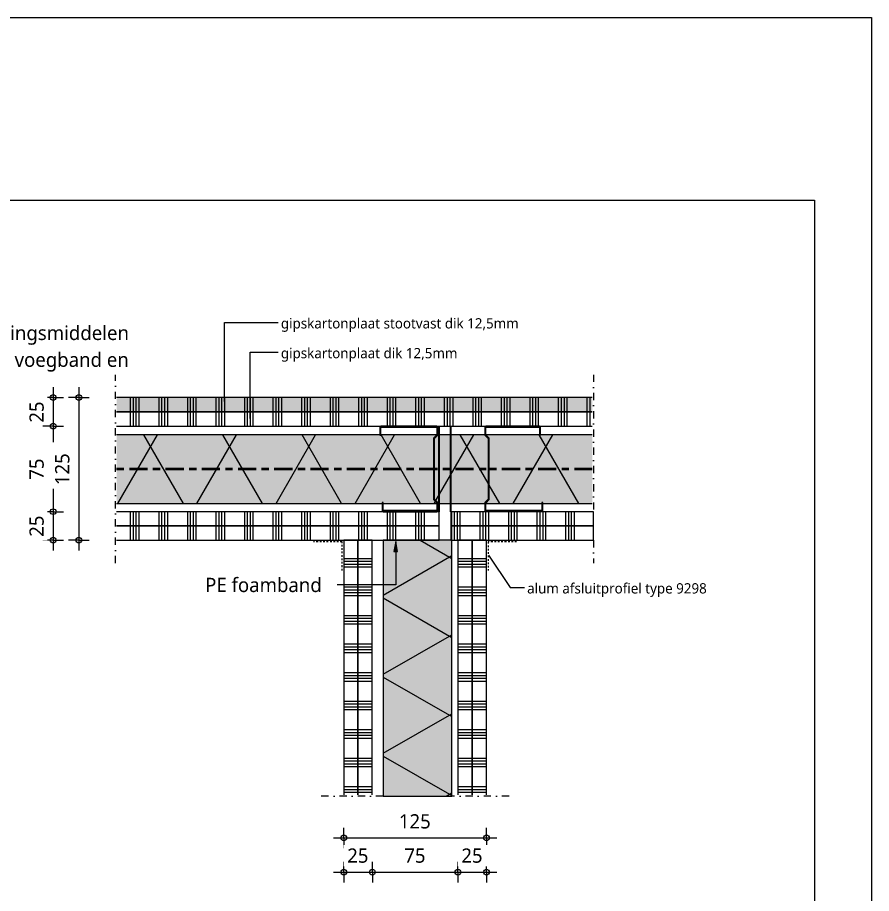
# Model space of a CAD drawing. Header units: millimetres. Extents: x -617 to 12931, y -7813 to -1363.
# Drawn here: x 2863 to 3611, y -2131 to -1363 of the extents above; entities that cross this region are included whole.
import ezdxf

# ---------------------------------------------------------------- set-up
doc = ezdxf.new("R2010")
doc.units = ezdxf.units.MM
for name, pattern in [('Center', [31.75, 6.35, -4.7625, 15.875, -4.7625]), ('Dash dot', [15.875, 6.35, -4.7625, 0, -4.7625]), ('Streep 1_5', [3, 1.5, -1.5])]:
    doc.linetypes.add(name, pattern=pattern)
for name, color, linetype, lineweight in [('A-ANNO-DIMS', 211, 'Continuous', 13), ('A-ANNO-DIMS-5', 211, 'Continuous', 13), ('A-ANNO-IDEN', 131, 'Continuous', 18), ('A-DETL', 90, 'Continuous', 13), ('A-DETL-CNTR', 5, 'Center', 35), ('A-DETL-GENF', 92, 'Continuous', 18), ('A-DETL-MBND', 5, 'Continuous', 25), ('G-ANNO-TEXT', 231, 'Continuous', 13)]:
    doc.layers.add(name, color=color, linetype=linetype, lineweight=lineweight)
doc.styles.add('Segoe UI_2', font='segoeui.ttf', dxfattribs={"height": 9})
doc.styles.add('Segoe UI_3', font='segoeui.ttf', dxfattribs={"height": 12.5})
doc.dimstyles.new('2_5_mm', dxfattribs={"dimscale": 304.8, "dimtxt": 13.092049, "dimasz": 0.016404, "dimexe": 0.029528, "dimexo": 0.0625, "dimgap": 0.014764, "dimtad": 1, "dimdec": 0, "dimzin": 0, "dimdsep": 46, "dimtxsty": 'Segoe UI_3', "dimblk1": 'DOTBLANK', "dimblk2": 'DOTBLANK', "dimsah": 1, "dimcen": 0.09, "dimdle": 0.029528, "dimazin": 0, "dimtfac": 1, "dimtdec": 4, "dimtix": 1, "dimtmove": 0, "dimatfit": 3, "dimfxl": 0.029528, "dimfxlon": 1, "dimtvp": 1, "dimtfill": 1, "dimtolj": 1, "dimtzin": 0, "dimarcsym": 2})
pattern_1 = [(60, (0, 60.8), (-51.9615, 30), []), (120, (0, 60.8), (-51.9615, -30), [])]

# ---------------------------------------------------------------- blocks, each defined once
blk = doc.blocks.new('42 isolatie - Type 1-3760018-22_1 Principedetails metalstud')
at = {"layer": 'A-DETL-GENF'}
h = blk.add_hatch(color=256, dxfattribs=at)
h.paths.add_polyline_path([(418.4, 0.8), (418.4, 60.8), (373.15, 60.8), (373.15, 60.55), (372.15, 60.55), (372.15, 60.8), (325.32, 60.8), (328.15, 57.96), (328.15, 4.14), (325.15, 1.14), (325.15, 0.8), (374.15, 0.8), (374.15, 1.55), (375.15, 1.55), (375.15, 0.8)])
h.paths.add_polyline_path([(279.21, 0.8), (282.21, 0.8), (282.21, 1.14), (279.21, 4.14), (279.21, 57.96), (282.04, 60.8), (233.21, 60.8), (233.21, 60.55), (232.21, 60.55), (232.21, 60.8), (1.72, 60.8), (1.72, 0.8), (234.21, 0.8), (234.21, 1.55), (235.21, 1.55), (235.21, 0.8), (264.31, 0.8)])
h.paths.add_polyline_path([(324.15, 0.8), (324.15, 1.55), (327.15, 4.55), (327.15, 57.55), (324.15, 60.55), (324.15, 60.8), (283.21, 60.8), (283.21, 60.55), (280.21, 57.55), (280.21, 4.55), (283.21, 1.55), (283.21, 0.8), (323.08, 0.8)])
at = {"layer": 'A-DETL-GENF', "lineweight": 13}
h = blk.add_hatch(dxfattribs=at)
h.set_pattern_fill('FP_1', color=256, style=0, pattern_type=2)
h.set_pattern_definition(pattern_1)
h.paths.add_polyline_path([(418.4, 0.8), (418.4, 60.8), (373.15, 60.8), (373.15, 60.55), (372.15, 60.55), (372.15, 60.8), (325.32, 60.8), (328.15, 57.96), (328.15, 4.14), (325.15, 1.14), (325.15, 0.8), (374.15, 0.8), (374.15, 1.55), (375.15, 1.55), (375.15, 0.8)])
h.paths.add_polyline_path([(279.21, 0.8), (282.21, 0.8), (282.21, 1.14), (279.21, 4.14), (279.21, 57.96), (282.04, 60.8), (233.21, 60.8), (233.21, 60.55), (232.21, 60.55), (232.21, 60.8), (1.72, 60.8), (1.72, 0.8), (234.21, 0.8), (234.21, 1.55), (235.21, 1.55), (235.21, 0.8), (264.31, 0.8)])
h.paths.add_polyline_path([(324.15, 0.8), (324.15, 1.55), (327.15, 4.55), (327.15, 57.55), (324.15, 60.55), (324.15, 60.8), (283.21, 60.8), (283.21, 60.55), (280.21, 57.55), (280.21, 4.55), (283.21, 1.55), (283.21, 0.8), (323.08, 0.8)])
at = {"layer": 'A-DETL-GENF'}
for p, q in [((232.21, 60.8), (1.72, 60.8)), ((232.21, 60.8), (1.72, 60.8)), ((282.04, 60.8), (233.21, 60.8)), ((282.04, 60.8), (233.21, 60.8)), ((324.15, 60.8), (283.21, 60.8)), ((324.15, 60.8), (283.21, 60.8)), ((372.15, 60.8), (325.32, 60.8)), ((372.15, 60.8), (325.32, 60.8)), ((418.4, 60.8), (373.15, 60.8)), ((418.4, 60.8), (373.15, 60.8)), ((1.72, 0.8), (234.21, 0.8)), ((1.72, 0.8), (234.21, 0.8)), ((235.21, 0.8), (282.21, 0.8)), ((235.21, 0.8), (282.21, 0.8)), ((283.21, 0.8), (324.15, 0.8)), ((283.21, 0.8), (324.15, 0.8)), ((325.15, 0.8), (374.15, 0.8)), ((325.15, 0.8), (374.15, 0.8)), ((375.15, 0.8), (418.4, 0.8)), ((375.15, 0.8), (418.4, 0.8))]:
    blk.add_line(p, q, dxfattribs=at)
blk = doc.blocks.new('40  gipsplaat - D12_5-V33-22_1 Principedetails metalstud')
at = {"layer": 'A-DETL-GENF', "lineweight": 13}
h = blk.add_hatch(dxfattribs=at)
h.set_pattern_fill('FP_57', color=256, style=0, pattern_type=2)
h.set_pattern_definition([(90, (-2938.4, 1721.167), (-25, 1e-15), []), (90, (-2935.9, 1721.167), (-25, 1e-15), []), (90, (-2933.4, 1721.167), (-25, 1e-15), []), (90, (-2930.9, 1721.167), (-25, 1e-15), [])])
h.paths.add_polyline_path([(1, 0), (417.68, 0), (417.68, 12.5), (1, 12.5)])
at = {"layer": 'A-DETL-GENF'}
for p, q in [((417.68, 12.5), (1, 12.5)), ((1, 0), (232.48, 0)), ((1, 0), (232.48, 0)), ((232.48, 0), (242.48, 0)), ((242.48, 0), (281.48, 0)), ((281.48, 0), (324.43, 0)), ((281.48, 0), (324.43, 0)), ((324.43, 0), (363.43, 0)), ((363.43, 0), (371.43, 0)), ((371.43, 0), (417.68, 0)), ((371.43, 0), (417.68, 0))]:
    blk.add_line(p, q, dxfattribs=at)
blk = doc.blocks.new('40  gipsplaat - stootvast D12_5-V34-22_1 Principedetails metalstud')
at = {"layer": 'A-DETL-GENF'}
blk.add_hatch(color=256, dxfattribs=at).paths.add_polyline_path([(1, 0), (417.68, 0), (417.68, 12.5), (1, 12.5)])
at = {"layer": 'A-DETL-GENF', "lineweight": 13}
h = blk.add_hatch(dxfattribs=at)
h.set_pattern_fill('FP_58', color=256, style=0, pattern_type=2)
h.set_pattern_definition([(90, (-2938.4, 1708.667), (-25, 1e-15), []), (90, (-2935.9, 1708.667), (-25, 1e-15), []), (90, (-2933.4, 1708.667), (-25, 1e-15), []), (90, (-2930.9, 1708.667), (-25, 1e-15), [])])
h.paths.add_polyline_path([(1, 0), (417.68, 0), (417.68, 12.5), (1, 12.5)])
at = {"layer": 'A-DETL-GENF'}
for p, q in [((417.68, 12.5), (1, 12.5)), ((417.68, 12.5), (1, 12.5)), ((1, 0), (417.68, 0)), ((1, 0), (417.68, 0))]:
    blk.add_line(p, q, dxfattribs=at)
blk = doc.blocks.new('40  gipsplaat - D12_5-2957461-22_1 Principedetails metalstud')
at = {"layer": 'A-DETL-GENF', "lineweight": 13}
h = blk.add_hatch(dxfattribs=at)
h.set_pattern_fill('FP_59', color=256, style=0, pattern_type=2)
h.set_pattern_definition([(90, (-2938.4, 1808.667), (-25, 1e-15), []), (90, (-2935.9, 1808.667), (-25, 1e-15), []), (90, (-2933.4, 1808.667), (-25, 1e-15), []), (90, (-2930.9, 1808.667), (-25, 1e-15), [])])
h.paths.add_polyline_path([(204.81, 0), (283.68, 0), (283.68, 12.5), (1, 12.5), (1, 0), (87.27, 0)])
at = {"layer": 'A-DETL-GENF'}
for p, q in [((234.48, 12.5), (1, 12.5)), ((234.48, 12.5), (1, 12.5)), ((242.48, 12.5), (234.48, 12.5)), ((281.48, 12.5), (242.48, 12.5)), ((283.68, 12.5), (281.48, 12.5)), ((283.68, 12.5), (281.48, 12.5)), ((283.68, 0), (283.68, 12.5)), ((283.68, 0), (283.68, 12.5)), ((1, 0), (283.68, 0))]:
    blk.add_line(p, q, dxfattribs=at)
blk = doc.blocks.new('40  gipsplaat - D12_5-V35-22_1 Principedetails metalstud')
at = {"layer": 'A-DETL-GENF', "lineweight": 13}
h = blk.add_hatch(dxfattribs=at)
h.set_pattern_fill('FP_60', color=256, style=0, pattern_type=2)
h.set_pattern_definition([(90, (-2938.4, 1821.167), (-25, 1e-15), []), (90, (-2935.9, 1821.167), (-25, 1e-15), []), (90, (-2933.4, 1821.167), (-25, 1e-15), []), (90, (-2930.9, 1821.167), (-25, 1e-15), [])])
h.paths.add_polyline_path([(224.93, 0), (283.68, 0), (283.68, 12.5), (1, 12.5), (1, 0), (212.43, 0)])
at = {"layer": 'A-DETL-GENF'}
for p, q in [((283.68, 12.5), (1, 12.5)), ((283.68, 12.5), (1, 12.5)), ((283.68, 0), (283.68, 12.5)), ((283.68, 0), (283.68, 12.5)), ((1, 0), (199.93, 0)), ((1, 0), (199.93, 0)), ((199.93, 0), (224.93, 0)), ((224.93, 0), (234.56, 0)), ((224.93, 0), (234.56, 0)), ((234.56, 0), (283.68, 0))]:
    blk.add_line(p, q, dxfattribs=at)
blk = doc.blocks.new('22 metalstud profiel - 75 mm vert-4394541-22_1 Principedetails metalstud')
at = {"layer": 'A-DETL-GENF'}
blk.add_hatch(color=256, dxfattribs=at).paths.add_polyline_path([(29.5, 0), (26.5, -3), (-26.5, -3), (-29.5, 0), (-36.5, 0), (-37.5, -1), (-37.5, -50), (-36.5, -51), (-29.5, -51), (-29.5, -50), (-36.5, -50), (-36.5, -1), (-29.91, -1), (-26.91, -4), (26.91, -4), (29.91, -1), (36.5, -1), (36.5, -48), (29.5, -48), (29.5, -49), (36.5, -49), (37.5, -48), (37.5, -1), (36.5, 0)])
for p, q in [((-36.5, 0), (-37.5, -1)), ((-29.5, 0), (-36.5, 0)), ((-26.5, -3), (-29.5, 0)), ((29.5, 0), (26.5, -3)), ((36.5, 0), (29.5, 0)), ((37.5, -1), (36.5, 0)), ((-37.5, -1), (-37.5, -50)), ((-36.5, -50), (-36.5, -1)), ((-36.5, -1), (-29.91, -1)), ((-29.91, -1), (-26.91, -4)), ((-26.91, -4), (26.91, -4)), ((26.5, -3), (-26.5, -3)), ((26.91, -4), (29.91, -1)), ((29.91, -1), (36.5, -1)), ((36.5, -1), (36.5, -48)), ((37.5, -48), (37.5, -1)), ((-37.5, -50), (-36.5, -51)), ((-29.5, -50), (-36.5, -50)), ((-36.5, -51), (-29.5, -51)), ((-29.5, -51), (-29.5, -50)), ((36.5, -48), (29.5, -48)), ((29.5, -48), (29.5, -49)), ((29.5, -49), (36.5, -49)), ((36.5, -49), (37.5, -48))]:
    blk.add_line(p, q, dxfattribs=at)
blk = doc.blocks.new('40  gipsplaat - D12_5-V36-22_1 Principedetails metalstud')
at = {"layer": 'A-DETL-GENF', "lineweight": 13}
h = blk.add_hatch(dxfattribs=at)
h.set_pattern_fill('FP_61', color=256, style=0, pattern_type=2)
h.set_pattern_definition([(270, (2055.394, 3260.83), (25, 1e-15), []), (270, (2057.894, 3260.83), (25, 1e-15), []), (270, (2060.394, 3260.83), (25, 1e-15), []), (270, (2062.894, 3260.83), (25, 1e-15), [])])
h.paths.add_polyline_path([(1, 0), (224.23, 0), (224.23, 12.5), (1, 12.5)])
at = {"layer": 'A-DETL-GENF'}
for p, q in [((224.23, 12.5), (1, 12.5)), ((224.23, 12.5), (1, 12.5)), ((224.23, 0), (224.23, 12.5)), ((224.23, 0), (224.23, 12.5)), ((1, 0), (224.23, 0))]:
    blk.add_line(p, q, dxfattribs=at)
blk = doc.blocks.new('40  gipsplaat - D12_5-V37-22_1 Principedetails metalstud')
at = {"layer": 'A-DETL-GENF', "lineweight": 13}
h = blk.add_hatch(dxfattribs=at)
h.set_pattern_fill('FP_62', color=256, style=0, pattern_type=2)
h.set_pattern_definition([(270, (2055.394, 3273.33), (25, 1e-15), []), (270, (2057.894, 3273.33), (25, 1e-15), []), (270, (2060.394, 3273.33), (25, 1e-15), []), (270, (2062.894, 3273.33), (25, 1e-15), [])])
h.paths.add_polyline_path([(1, 0), (224.23, 0), (224.23, 12.5), (1, 12.5), (1, 2.57)])
at = {"layer": 'A-DETL-GENF'}
for p, q in [((224.23, 12.5), (1, 12.5)), ((224.23, 12.5), (1, 12.5)), ((224.23, 0), (224.23, 12.5)), ((1, 0), (224.23, 0)), ((1, 0), (224.23, 0))]:
    blk.add_line(p, q, dxfattribs=at)
blk = doc.blocks.new('40  gipsplaat - D12_5-V38-22_1 Principedetails metalstud')
at = {"layer": 'A-DETL-GENF', "lineweight": 13}
h = blk.add_hatch(dxfattribs=at)
h.set_pattern_fill('FP_63', color=256, style=0, pattern_type=2)
h.set_pattern_definition([(270, (2055.394, 3160.83), (25, 1e-15), []), (270, (2057.894, 3160.83), (25, 1e-15), []), (270, (2060.394, 3160.83), (25, 1e-15), []), (270, (2062.894, 3160.83), (25, 1e-15), [])])
h.paths.add_polyline_path([(1, -12.5), (224.23, -12.5), (224.23, 0), (1, 0)])
at = {"layer": 'A-DETL-GENF'}
for p, q in [((224.23, 0), (1, 0)), ((224.23, -12.5), (224.23, 0)), ((224.23, -12.5), (224.23, 0)), ((1, -12.5), (224.23, -12.5)), ((1, -12.5), (224.23, -12.5))]:
    blk.add_line(p, q, dxfattribs=at)
blk = doc.blocks.new('40  gipsplaat - D12_5-V39-22_1 Principedetails metalstud')
at = {"layer": 'A-DETL-GENF', "lineweight": 13}
h = blk.add_hatch(dxfattribs=at)
h.set_pattern_fill('FP_64', color=256, style=0, pattern_type=2)
h.set_pattern_definition([(270, (2055.394, 3148.33), (25, 1e-15), []), (270, (2057.894, 3148.33), (25, 1e-15), []), (270, (2060.394, 3148.33), (25, 1e-15), []), (270, (2062.894, 3148.33), (25, 1e-15), [])])
h.paths.add_polyline_path([(1, 0), (1, -12.5), (224.23, -12.5), (224.23, 0), (118.11, 0)])
at = {"layer": 'A-DETL-GENF'}
for p, q in [((224.23, 0), (1, 0)), ((224.23, 0), (1, 0)), ((224.23, -12.5), (224.23, 0)), ((224.23, -12.5), (224.23, 0)), ((1, -12.5), (224.23, -12.5)), ((1, -12.5), (224.23, -12.5))]:
    blk.add_line(p, q, dxfattribs=at)
blk = doc.blocks.new('00 afbreeklijn 1 s l - Type 1-V18-22_1 Principedetails metalstud')
at = {"layer": 'A-DETL-GENF', "linetype": 'Dash dot'}
blk.add_line((145, 0), (-20, 0), dxfattribs=at)
blk = doc.blocks.new('00 afbreeklijn 1 s l - Type 1-V52-22_1 Principedetails metalstud')
at = {"layer": 'A-DETL-GENF', "linetype": 'Dash dot'}
for p, q in [((0, 0), (-20, 0)), ((145, 0), (25, 0))]:
    blk.add_line(p, q, dxfattribs=at)
blk = doc.blocks.new('00 afbreeklijn 1 s l - Type 1-V53-22_1 Principedetails metalstud')
at = {"layer": 'A-DETL-GENF', "linetype": 'Dash dot'}
for p, q in [((34.62, 0), (-20, 0)), ((145, 0), (94.62, 0))]:
    blk.add_line(p, q, dxfattribs=at)
blk = doc.blocks.new('42 voegband - 42 DI voegband s e-2057820-22_1 Principedetails metalstud')
at = {"layer": 'A-DETL-GENF', "linetype": 'Streep 1_5'}
for p, q in [((-1.5, -1.5), (-26.5, -1.5)), ((-1.5, -26.5), (-1.5, -1.5))]:
    blk.add_line(p, q, dxfattribs=at)
blk = doc.blocks.new('22 metalstud profiel - 75 mm vert-V64-22_1 Principedetails metalstud')
at = {"layer": 'A-DETL-GENF'}
blk.add_hatch(color=256, dxfattribs=at).paths.add_polyline_path([(-37.5, -50), (-36.5, -51), (-29.5, -51), (-29.5, -50), (-36.5, -50), (-36.5, -1), (-29.91, -1), (-26.91, -4), (26.91, -4), (29.91, -1), (36.5, -1), (36.5, -48), (29.5, -48), (29.5, -49), (36.5, -49), (37.5, -48), (37.5, -1), (36.5, 0), (29.5, 0), (26.5, -3), (-26.5, -3), (-29.5, 0), (-36.5, 0), (-37.5, -1)])
for p, q in [((-36.5, 0), (-37.5, -1)), ((-29.5, 0), (-36.5, 0)), ((-26.5, -3), (-29.5, 0)), ((29.5, 0), (26.5, -3)), ((36.5, 0), (29.5, 0)), ((37.5, -1), (36.5, 0)), ((-36.5, -50), (-36.5, -1)), ((-36.5, -1), (-29.91, -1)), ((-29.91, -1), (-26.91, -4)), ((-26.91, -4), (26.91, -4)), ((26.5, -3), (-26.5, -3)), ((26.91, -4), (29.91, -1)), ((29.91, -1), (36.5, -1)), ((36.5, -1), (36.5, -48)), ((37.5, -48), (37.5, -1)), ((-37.5, -50), (-36.5, -51)), ((-29.5, -50), (-36.5, -50)), ((-36.5, -51), (-29.5, -51)), ((-29.5, -51), (-29.5, -50)), ((36.5, -48), (29.5, -48)), ((29.5, -48), (29.5, -49)), ((29.5, -49), (36.5, -49)), ((36.5, -49), (37.5, -48))]:
    blk.add_line(p, q, dxfattribs=at)
blk = doc.blocks.new('40  gipsplaat - D12_5-V498-22_1 Principedetails metalstud')
at = {"layer": 'A-DETL-GENF', "lineweight": 13}
h = blk.add_hatch(dxfattribs=at)
h.set_pattern_fill('FP_613', color=256, style=0, pattern_type=2)
h.set_pattern_definition([(90, (-3232.08, 1821.167), (-25, 1e-15), []), (90, (-3229.58, 1821.167), (-25, 1e-15), []), (90, (-3227.08, 1821.167), (-25, 1e-15), []), (90, (-3224.58, 1821.167), (-25, 1e-15), [])])
h.paths.add_polyline_path([(0, 0), (125, 0), (125, 12.5), (0, 12.5), (0, 4.76)])
at = {"layer": 'A-DETL-GENF'}
for p, q in [((125, 12.5), (0, 12.5)), ((0, 12.5), (0, 0)), ((0, 12.5), (0, 0)), ((125, 0), (125, 12.5)), ((125, 0), (125, 12.5)), ((0, 0), (0.87, 0)), ((0.87, 0), (125, 0)), ((0.87, 0), (125, 0))]:
    blk.add_line(p, q, dxfattribs=at)
blk = doc.blocks.new('40  gipsplaat - D12_5-V499-22_1 Principedetails metalstud')
at = {"layer": 'A-DETL-GENF', "lineweight": 13}
h = blk.add_hatch(dxfattribs=at)
h.set_pattern_fill('FP_614', color=256, style=0, pattern_type=2)
h.set_pattern_definition([(90, (-3232.08, 1808.667), (-25, 1e-15), []), (90, (-3229.58, 1808.667), (-25, 1e-15), []), (90, (-3227.08, 1808.667), (-25, 1e-15), []), (90, (-3224.58, 1808.667), (-25, 1e-15), [])])
h.paths.add_polyline_path([(0, 0), (125, 0), (125, 12.5), (0, 12.5)])
at = {"layer": 'A-DETL-GENF'}
for p, q in [((125, 12.5), (0, 12.5)), ((0, 12.5), (0, 0)), ((125, 12.5), (0, 12.5)), ((0, 12.5), (0, 0)), ((125, 0), (125, 12.5)), ((125, 0), (125, 12.5)), ((0, 0), (125, 0)), ((0, 0), (125, 0))]:
    blk.add_line(p, q, dxfattribs=at)
blk = doc.blocks.new('42 isolatie - Type 1-3760062-22_1 Principedetails metalstud')
at = {"layer": 'A-DETL-GENF'}
blk.add_hatch(color=256, dxfattribs=at).paths.add_polyline_path([(224.5, 60.8), (0.28, 60.8), (0.28, 0.8), (224.5, 0.8)])
at = {"layer": 'A-DETL-GENF', "lineweight": 13}
h = blk.add_hatch(dxfattribs=at)
h.set_pattern_fill('FP_1', color=256, style=0, pattern_type=2)
h.set_pattern_definition(pattern_1)
h.paths.add_polyline_path([(224.5, 60.8), (0.28, 60.8), (0.28, 0.8), (224.5, 0.8)])
at = {"layer": 'A-DETL-GENF'}
for p, q in [((224.5, 60.8), (0.28, 60.8)), ((0.28, 60.8), (0.28, 0.8)), ((224.5, 60.8), (0.28, 60.8)), ((0.28, 60.8), (0.28, 0.8)), ((224.5, 0.8), (224.5, 60.8)), ((224.5, 0.8), (224.5, 60.8)), ((0.28, 0.8), (224.5, 0.8)), ((0.28, 0.8), (224.5, 0.8))]:
    blk.add_line(p, q, dxfattribs=at)
blk = doc.blocks.new('DIMBLOCK23-22_1 Principedetails metalstud')
at = {"layer": 'A-ANNO-DIMS-5'}
for p, q in [((2893.78, -1687.17), (2893.78, -1721.17)), ((2893.78, -1696.17), (2884.78, -1696.17)), ((2893.78, -1696.17), (2902.78, -1696.17)), ((2893.78, -1721.17), (2884.78, -1721.17)), ((2893.78, -1721.17), (2902.78, -1721.17))]:
    blk.add_line(p, q, dxfattribs=at)
for centre in [(2893.78, -1696.17), (2893.78, -1721.17)]:
    blk.add_circle(centre, 2.5, dxfattribs=at)
at = {"layer": 'A-ANNO-DIMS-5', "color": 0, "insert": (2872.97, -1718.19), "char_height": 12.5, "width": 22.8516, "attachment_point": 1, "rotation": 90, "line_spacing_factor": 1.142579, "style": 'Segoe UI_3', "bg_fill": 3, "box_fill_scale": 1.25, "bg_fill_color": 9, "bg_fill_true_color": 13158600, "bg_fill_transparency": 0}
blk.add_mtext('25', dxfattribs=at)
blk = doc.blocks.new('_DotBlank')
at = {"color": 0, "linetype": 'ByBlock', "lineweight": -2}
blk.add_line((-0.5, 0), (-1, 0), dxfattribs=at)
blk.add_circle((0, 0), 0.5, dxfattribs=at)
blk = doc.blocks.new('DIMBLOCK24-22_1 Principedetails metalstud')
at = {"layer": 'A-ANNO-DIMS-5'}
for p, q in [((2893.78, -1721.17), (2884.78, -1721.17)), ((2893.78, -1721.17), (2893.78, -1796.17)), ((2893.78, -1721.17), (2902.78, -1721.17)), ((2893.78, -1796.17), (2884.78, -1796.17)), ((2893.78, -1796.17), (2902.78, -1796.17))]:
    blk.add_line(p, q, dxfattribs=at)
for centre in [(2893.78, -1721.17), (2893.78, -1796.17)]:
    blk.add_circle(centre, 2.5, dxfattribs=at)
at = {"layer": 'A-ANNO-DIMS-5', "color": 0, "insert": (2872.97, -1768.19), "char_height": 12.5, "width": 22.8516, "attachment_point": 1, "rotation": 90, "line_spacing_factor": 1.142579, "style": 'Segoe UI_3', "bg_fill": 3, "box_fill_scale": 1.25, "bg_fill_color": 9, "bg_fill_true_color": 13158600, "bg_fill_transparency": 0}
blk.add_mtext('75', dxfattribs=at)
blk = doc.blocks.new('DIMBLOCK25-22_1 Principedetails metalstud')
at = {"layer": 'A-ANNO-DIMS-5'}
for p, q in [((2893.78, -1796.17), (2884.78, -1796.17)), ((2893.78, -1796.17), (2893.78, -1830.17)), ((2893.78, -1796.17), (2902.78, -1796.17)), ((2893.78, -1821.17), (2884.78, -1821.17)), ((2893.78, -1821.17), (2902.78, -1821.17))]:
    blk.add_line(p, q, dxfattribs=at)
for centre in [(2893.78, -1796.17), (2893.78, -1821.17)]:
    blk.add_circle(centre, 2.5, dxfattribs=at)
at = {"layer": 'A-ANNO-DIMS-5', "color": 0, "insert": (2872.97, -1818.19), "char_height": 12.5, "width": 22.8516, "attachment_point": 1, "rotation": 90, "line_spacing_factor": 1.142579, "style": 'Segoe UI_3', "bg_fill": 3, "box_fill_scale": 1.25, "bg_fill_color": 9, "bg_fill_true_color": 13158600, "bg_fill_transparency": 0}
blk.add_mtext('25', dxfattribs=at)
blk = doc.blocks.new('DIMBLOCK26-22_1 Principedetails metalstud')
at = {"layer": 'A-ANNO-DIMS-5'}
for p, q in [((2916.28, -1687.17), (2916.28, -1830.17)), ((2916.28, -1696.17), (2907.28, -1696.17)), ((2916.28, -1696.17), (2925.28, -1696.17)), ((2916.28, -1821.17), (2907.28, -1821.17)), ((2916.28, -1821.17), (2925.28, -1821.17))]:
    blk.add_line(p, q, dxfattribs=at)
for centre in [(2916.28, -1696.17), (2916.28, -1821.17)]:
    blk.add_circle(centre, 2.5, dxfattribs=at)
at = {"layer": 'A-ANNO-DIMS-5', "color": 0, "insert": (2895.47, -1772.95), "char_height": 12.5, "width": 34.2774, "attachment_point": 1, "rotation": 90, "line_spacing_factor": 1.142579, "style": 'Segoe UI_3', "bg_fill": 3, "box_fill_scale": 1.25, "bg_fill_color": 9, "bg_fill_true_color": 13158600, "bg_fill_transparency": 0}
blk.add_mtext('125', dxfattribs=at)
blk = doc.blocks.new('DIMBLOCK31-22_1 Principedetails metalstud')
at = {"layer": 'A-ANNO-DIMS-5'}
for p, q in [((3148.4, -2082.09), (3148.4, -2073.09)), ((3273.4, -2082.09), (3273.4, -2073.09)), ((3139.4, -2082.09), (3282.4, -2082.09)), ((3148.4, -2082.09), (3148.4, -2091.09)), ((3273.4, -2082.09), (3273.4, -2091.09))]:
    blk.add_line(p, q, dxfattribs=at)
for centre in [(3148.4, -2082.09), (3273.4, -2082.09)]:
    blk.add_circle(centre, 2.5, dxfattribs=at)
at = {"layer": 'A-ANNO-DIMS-5', "color": 0, "insert": (3196.62, -2061.28), "char_height": 12.5, "width": 34.2774, "attachment_point": 1, "line_spacing_factor": 1.142579, "style": 'Segoe UI_3', "bg_fill": 3, "box_fill_scale": 1.25, "bg_fill_color": 9, "bg_fill_true_color": 13158600, "bg_fill_transparency": 0}
blk.add_mtext('125', dxfattribs=at)
blk = doc.blocks.new('DIMBLOCK32-22_1 Principedetails metalstud')
at = {"layer": 'A-ANNO-DIMS-5'}
for p, q in [((3148.4, -2112.09), (3148.4, -2103.09)), ((3173.4, -2112.09), (3173.4, -2103.09)), ((3139.4, -2112.09), (3173.4, -2112.09)), ((3148.4, -2112.09), (3148.4, -2121.09)), ((3173.4, -2112.09), (3173.4, -2121.09))]:
    blk.add_line(p, q, dxfattribs=at)
for centre in [(3148.4, -2112.09), (3173.4, -2112.09)]:
    blk.add_circle(centre, 2.5, dxfattribs=at)
at = {"layer": 'A-ANNO-DIMS-5', "color": 0, "insert": (3151.38, -2091.28), "char_height": 12.5, "width": 22.8516, "attachment_point": 1, "line_spacing_factor": 1.142579, "style": 'Segoe UI_3', "bg_fill": 3, "box_fill_scale": 1.25, "bg_fill_color": 9, "bg_fill_true_color": 13158600, "bg_fill_transparency": 0}
blk.add_mtext('25', dxfattribs=at)
blk = doc.blocks.new('DIMBLOCK33-22_1 Principedetails metalstud')
at = {"layer": 'A-ANNO-DIMS-5'}
for p, q in [((3173.4, -2112.09), (3173.4, -2103.09)), ((3248.4, -2112.09), (3248.4, -2103.09)), ((3173.4, -2112.09), (3248.4, -2112.09)), ((3173.4, -2112.09), (3173.4, -2121.09)), ((3248.4, -2112.09), (3248.4, -2121.09))]:
    blk.add_line(p, q, dxfattribs=at)
for centre in [(3173.4, -2112.09), (3248.4, -2112.09)]:
    blk.add_circle(centre, 2.5, dxfattribs=at)
at = {"layer": 'A-ANNO-DIMS-5', "color": 0, "insert": (3201.38, -2091.28), "char_height": 12.5, "width": 22.8516, "attachment_point": 1, "line_spacing_factor": 1.142579, "style": 'Segoe UI_3', "bg_fill": 3, "box_fill_scale": 1.25, "bg_fill_color": 9, "bg_fill_true_color": 13158600, "bg_fill_transparency": 0}
blk.add_mtext('75', dxfattribs=at)
blk = doc.blocks.new('DIMBLOCK34-22_1 Principedetails metalstud')
at = {"layer": 'A-ANNO-DIMS-5'}
for p, q in [((3248.4, -2112.09), (3248.4, -2103.09)), ((3273.4, -2112.09), (3273.4, -2103.09)), ((3248.4, -2112.09), (3282.4, -2112.09)), ((3248.4, -2112.09), (3248.4, -2121.09)), ((3273.4, -2112.09), (3273.4, -2121.09))]:
    blk.add_line(p, q, dxfattribs=at)
for centre in [(3248.4, -2112.09), (3273.4, -2112.09)]:
    blk.add_circle(centre, 2.5, dxfattribs=at)
at = {"layer": 'A-ANNO-DIMS-5', "color": 0, "insert": (3251.38, -2091.28), "char_height": 12.5, "width": 22.8516, "attachment_point": 1, "line_spacing_factor": 1.142579, "style": 'Segoe UI_3', "bg_fill": 3, "box_fill_scale": 1.25, "bg_fill_color": 9, "bg_fill_true_color": 13158600, "bg_fill_transparency": 0}
blk.add_mtext('25', dxfattribs=at)

msp = doc.modelspace()

# ---------------------------------------------------------------- hatches: boundary and pattern name
at = {"layer": 'G-ANNO-TEXT'}
msp.add_hatch(color=7, dxfattribs=at).paths.add_polyline_path([(3193.85, -1822.2), (3192.26, -1831.2), (3195.44, -1831.2)])

# ---------------------------------------------------------------- linework, layer by layer
at = {"layer": 'A-ANNO-IDEN'}
for p, q in [((3043.93, -1630.32), (3093.26, -1630.32)), ((3043.93, -1699.49), (3043.93, -1630.32)), ((3066.4, -1656.44), (3093.26, -1656.44)), ((3066.4, -1714.62), (3066.4, -1656.44)), ((3275.16, -1834.21), (3294.07, -1862.55)), ((3294.07, -1862.55), (3309.02, -1862.55))]:
    msp.add_line(p, q, dxfattribs=at)
at = {"layer": 'A-DETL', "lineweight": 18}
for p, q in [((-589.29, -1363.15), (3610.71, -1363.15)), ((3610.71, -1363.15), (3610.71, -4333.15)), ((1560.71, -1523.15), (3560.71, -1523.15)), ((3560.71, -1523.15), (3560.71, -2798.15))]:
    msp.add_line(p, q, dxfattribs=at)
at = {"layer": 'A-DETL-CNTR'}
for p, q in [((2949.4, -1758.67), (3274.83, -1758.67)), ((3275.83, -1758.67), (3366.08, -1758.67))]:
    msp.add_line(p, q, dxfattribs=at)
at = {"layer": 'A-DETL-MBND'}
for p, q in [((3232.08, -1796.17), (3232.08, -1721.17)), ((3242.08, -1796.17), (3242.08, -1721.17))]:
    msp.add_line(p, q, dxfattribs=at)
at = {"layer": 'G-ANNO-TEXT', "color": 250}
for p, q in [((3193.85, -1822.2), (3192.26, -1831.2)), ((3195.44, -1831.2), (3193.85, -1822.2)), ((3193.85, -1822.2), (3193.85, -1860.37)), ((3192.26, -1831.2), (3195.44, -1831.2)), ((3142.92, -1860.37), (3142.61, -1860.37)), ((3193.85, -1860.37), (3142.92, -1860.37))]:
    msp.add_line(p, q, dxfattribs=at)

# ---------------------------------------------------------------- block references
at = {"layer": 'A-DETL-GENF', "linetype": 'Dash dot'}
for name, p, rotation in [('00 afbreeklijn 1 s l - Type 1-V18-22_1 Principedetails metalstud', (2948.4, -1696.17), 269.9999999999999), ('00 afbreeklijn 1 s l - Type 1-V52-22_1 Principedetails metalstud', (3367.08, -1821.17), 89.99999999999989)]:
    msp.add_blockref(name, p, dxfattribs=dict(at, rotation=rotation))
at = {"layer": 'A-DETL-GENF'}
for name, p in [('40  gipsplaat - stootvast D12_5-V34-22_1 Principedetails metalstud', (2948.4, -1708.67)), ('40  gipsplaat - D12_5-V33-22_1 Principedetails metalstud', (2948.4, -1721.17)), ('42 isolatie - Type 1-3760018-22_1 Principedetails metalstud', (2947.68, -1789.72)), ('40  gipsplaat - D12_5-2957461-22_1 Principedetails metalstud', (2948.4, -1808.67)), ('40  gipsplaat - D12_5-V499-22_1 Principedetails metalstud', (3242.08, -1808.67)), ('40  gipsplaat - D12_5-V35-22_1 Principedetails metalstud', (2948.4, -1821.17)), ('40  gipsplaat - D12_5-V498-22_1 Principedetails metalstud', (3242.08, -1821.17))]:
    msp.add_blockref(name, p, dxfattribs=at)
for name, p, rotation in [('22 metalstud profiel - 75 mm vert-4394541-22_1 Principedetails metalstud', (3230.88, -1758.67), 269.9999999999997), ('22 metalstud profiel - 75 mm vert-V64-22_1 Principedetails metalstud', (3271.83, -1758.67), 89.99999999999991), ('40  gipsplaat - D12_5-V39-22_1 Principedetails metalstud', (3148.33, -2045.39), 90.00000000000014), ('40  gipsplaat - D12_5-V38-22_1 Principedetails metalstud', (3160.83, -2045.39), 90.00000000000014), ('42 isolatie - Type 1-3760062-22_1 Principedetails metalstud', (3182.16, -1820.89), 269.9999999999999), ('40  gipsplaat - D12_5-V36-22_1 Principedetails metalstud', (3260.83, -2045.39), 89.99999999999984), ('40  gipsplaat - D12_5-V37-22_1 Principedetails metalstud', (3273.33, -2045.39), 89.99999999999984)]:
    msp.add_blockref(name, p, dxfattribs=dict(at, rotation=rotation))
at = {"layer": 'A-DETL-GENF', "linetype": 'Streep 1_5'}
msp.add_blockref('42 voegband - 42 DI voegband s e-2057820-22_1 Principedetails metalstud', (3148.33, -1821.17), dxfattribs=at)
at = {"layer": 'A-DETL-GENF', "linetype": 'Streep 1_5', "rotation": 89.99999999999955}
msp.add_blockref('42 voegband - 42 DI voegband s e-2057820-22_1 Principedetails metalstud', (3273.33, -1821.17), dxfattribs=at)
at = {"layer": 'A-DETL-GENF', "linetype": 'Dash dot'}
msp.add_blockref('00 afbreeklijn 1 s l - Type 1-V53-22_1 Principedetails metalstud', (3148.33, -2045.39), dxfattribs=at)

# ---------------------------------------------------------------- texts
at = {"layer": 'G-ANNO-TEXT', "color": 7, "char_height": 12.5, "attachment_point": 1, "style": 'Segoe UI_3'}
for s, insert, width in [('naden en bevestigingsmiddelen ', (2715.34, -1633.28), 305.0421), ('vlak afwerken met voegband en ', (2715.34, -1656.76), 305.0421), ('PE foamband', (3026.92, -1854.12), 125.0632)]:
    msp.add_mtext(s, dxfattribs=dict(at, insert=insert, width=width))

# ---------------------------------------------------------------- dimensions: what is measured, and where the dimension line sits
at = {"layer": 'A-ANNO-DIMS'}
dim = msp.add_linear_dim(base=(2893.78, -1721.17), p1=(2884.78, -1696.17), p2=(2884.78, -1721.17), angle=90, dimstyle='2_5_mm', override={"dimpost": '<>', "dimfxl": 25}, dxfattribs=at)
dim.commit()
dim.dimension.update_dxf_attribs({"geometry": 'DIMBLOCK23-22_1 Principedetails metalstud', "text_midpoint": (2882.82, -1708.67)})
dim = msp.add_linear_dim(base=(3273.4, -2082.09), p1=(3148.4, -2091.09), p2=(3273.4, -2091.09), dimstyle='2_5_mm', override={"dimpost": '<>', "dimfxl": 125}, dxfattribs=at)
dim.commit()
dim.dimension.update_dxf_attribs({"geometry": 'DIMBLOCK31-22_1 Principedetails metalstud', "text_midpoint": (3210.9, -2071.09)})

# ---------------------------------------------------------------- next in the draw order: texts
at = {"layer": 'A-ANNO-IDEN', "lineweight": 13, "char_height": 9, "attachment_point": 1, "style": 'Segoe UI_2', "bg_fill": 3, "box_fill_scale": 1.25, "bg_fill_color": 9, "bg_fill_true_color": 13158600, "bg_fill_transparency": 0}
for s, insert, width in [('gipskartonplaat stootvast dik 12,5mm', (3093.26, -1626.62), 267.7636), ('gipskartonplaat dik 12,5mm', (3093.26, -1652.73), 198.8185), ('alum afsluitprofiel type 9298', (3309.02, -1858.85), 203.6286)]:
    msp.add_mtext(s, dxfattribs=dict(at, insert=insert, width=width))

# ---------------------------------------------------------------- next in the draw order: dimensions: what is measured, and where the dimension line sits
at = {"layer": 'A-ANNO-DIMS'}
dim = msp.add_linear_dim(base=(2893.78, -1796.17), p1=(2884.78, -1721.17), p2=(2884.78, -1796.17), angle=90, dimstyle='2_5_mm', override={"dimpost": '<>', "dimfxl": 75}, dxfattribs=at)
dim.commit()
dim.dimension.update_dxf_attribs({"geometry": 'DIMBLOCK24-22_1 Principedetails metalstud', "text_midpoint": (2882.92, -1758.67)})
dim = msp.add_linear_dim(base=(3173.4, -2112.09), p1=(3148.4, -2121.09), p2=(3173.4, -2121.09), dimstyle='2_5_mm', override={"dimpost": '<>', "dimfxl": 25}, dxfattribs=at)
dim.commit()
dim.dimension.update_dxf_attribs({"geometry": 'DIMBLOCK32-22_1 Principedetails metalstud', "text_midpoint": (3160.9, -2101.13)})

# ---------------------------------------------------------------- next in the draw order: dimensions: what is measured, and where the dimension line sits
dim = msp.add_linear_dim(base=(2893.78, -1821.17), p1=(2884.78, -1796.17), p2=(2884.78, -1821.17), angle=90, dimstyle='2_5_mm', override={"dimpost": '<>', "dimfxl": 25}, dxfattribs=at)
dim.commit()
dim.dimension.update_dxf_attribs({"geometry": 'DIMBLOCK25-22_1 Principedetails metalstud', "text_midpoint": (2882.82, -1808.67)})
dim = msp.add_linear_dim(base=(3248.4, -2112.09), p1=(3173.4, -2121.09), p2=(3248.4, -2121.09), dimstyle='2_5_mm', override={"dimpost": '<>', "dimfxl": 75}, dxfattribs=at)
dim.commit()
dim.dimension.update_dxf_attribs({"geometry": 'DIMBLOCK33-22_1 Principedetails metalstud', "text_midpoint": (3210.9, -2101.23)})

# ---------------------------------------------------------------- next in the draw order: dimensions: what is measured, and where the dimension line sits
dim = msp.add_linear_dim(base=(2916.28, -1821.17), p1=(2907.28, -1696.17), p2=(2907.28, -1821.17), angle=90, dimstyle='2_5_mm', override={"dimpost": '<>', "dimfxl": 125}, dxfattribs=at)
dim.commit()
dim.dimension.update_dxf_attribs({"geometry": 'DIMBLOCK26-22_1 Principedetails metalstud', "text_midpoint": (2905.28, -1758.67)})
dim = msp.add_linear_dim(base=(3273.4, -2112.09), p1=(3248.4, -2121.09), p2=(3273.4, -2121.09), dimstyle='2_5_mm', override={"dimpost": '<>', "dimfxl": 25}, dxfattribs=at)
dim.commit()
dim.dimension.update_dxf_attribs({"geometry": 'DIMBLOCK34-22_1 Principedetails metalstud', "text_midpoint": (3260.9, -2101.13)})

doc.saveas('drawing.dxf')
